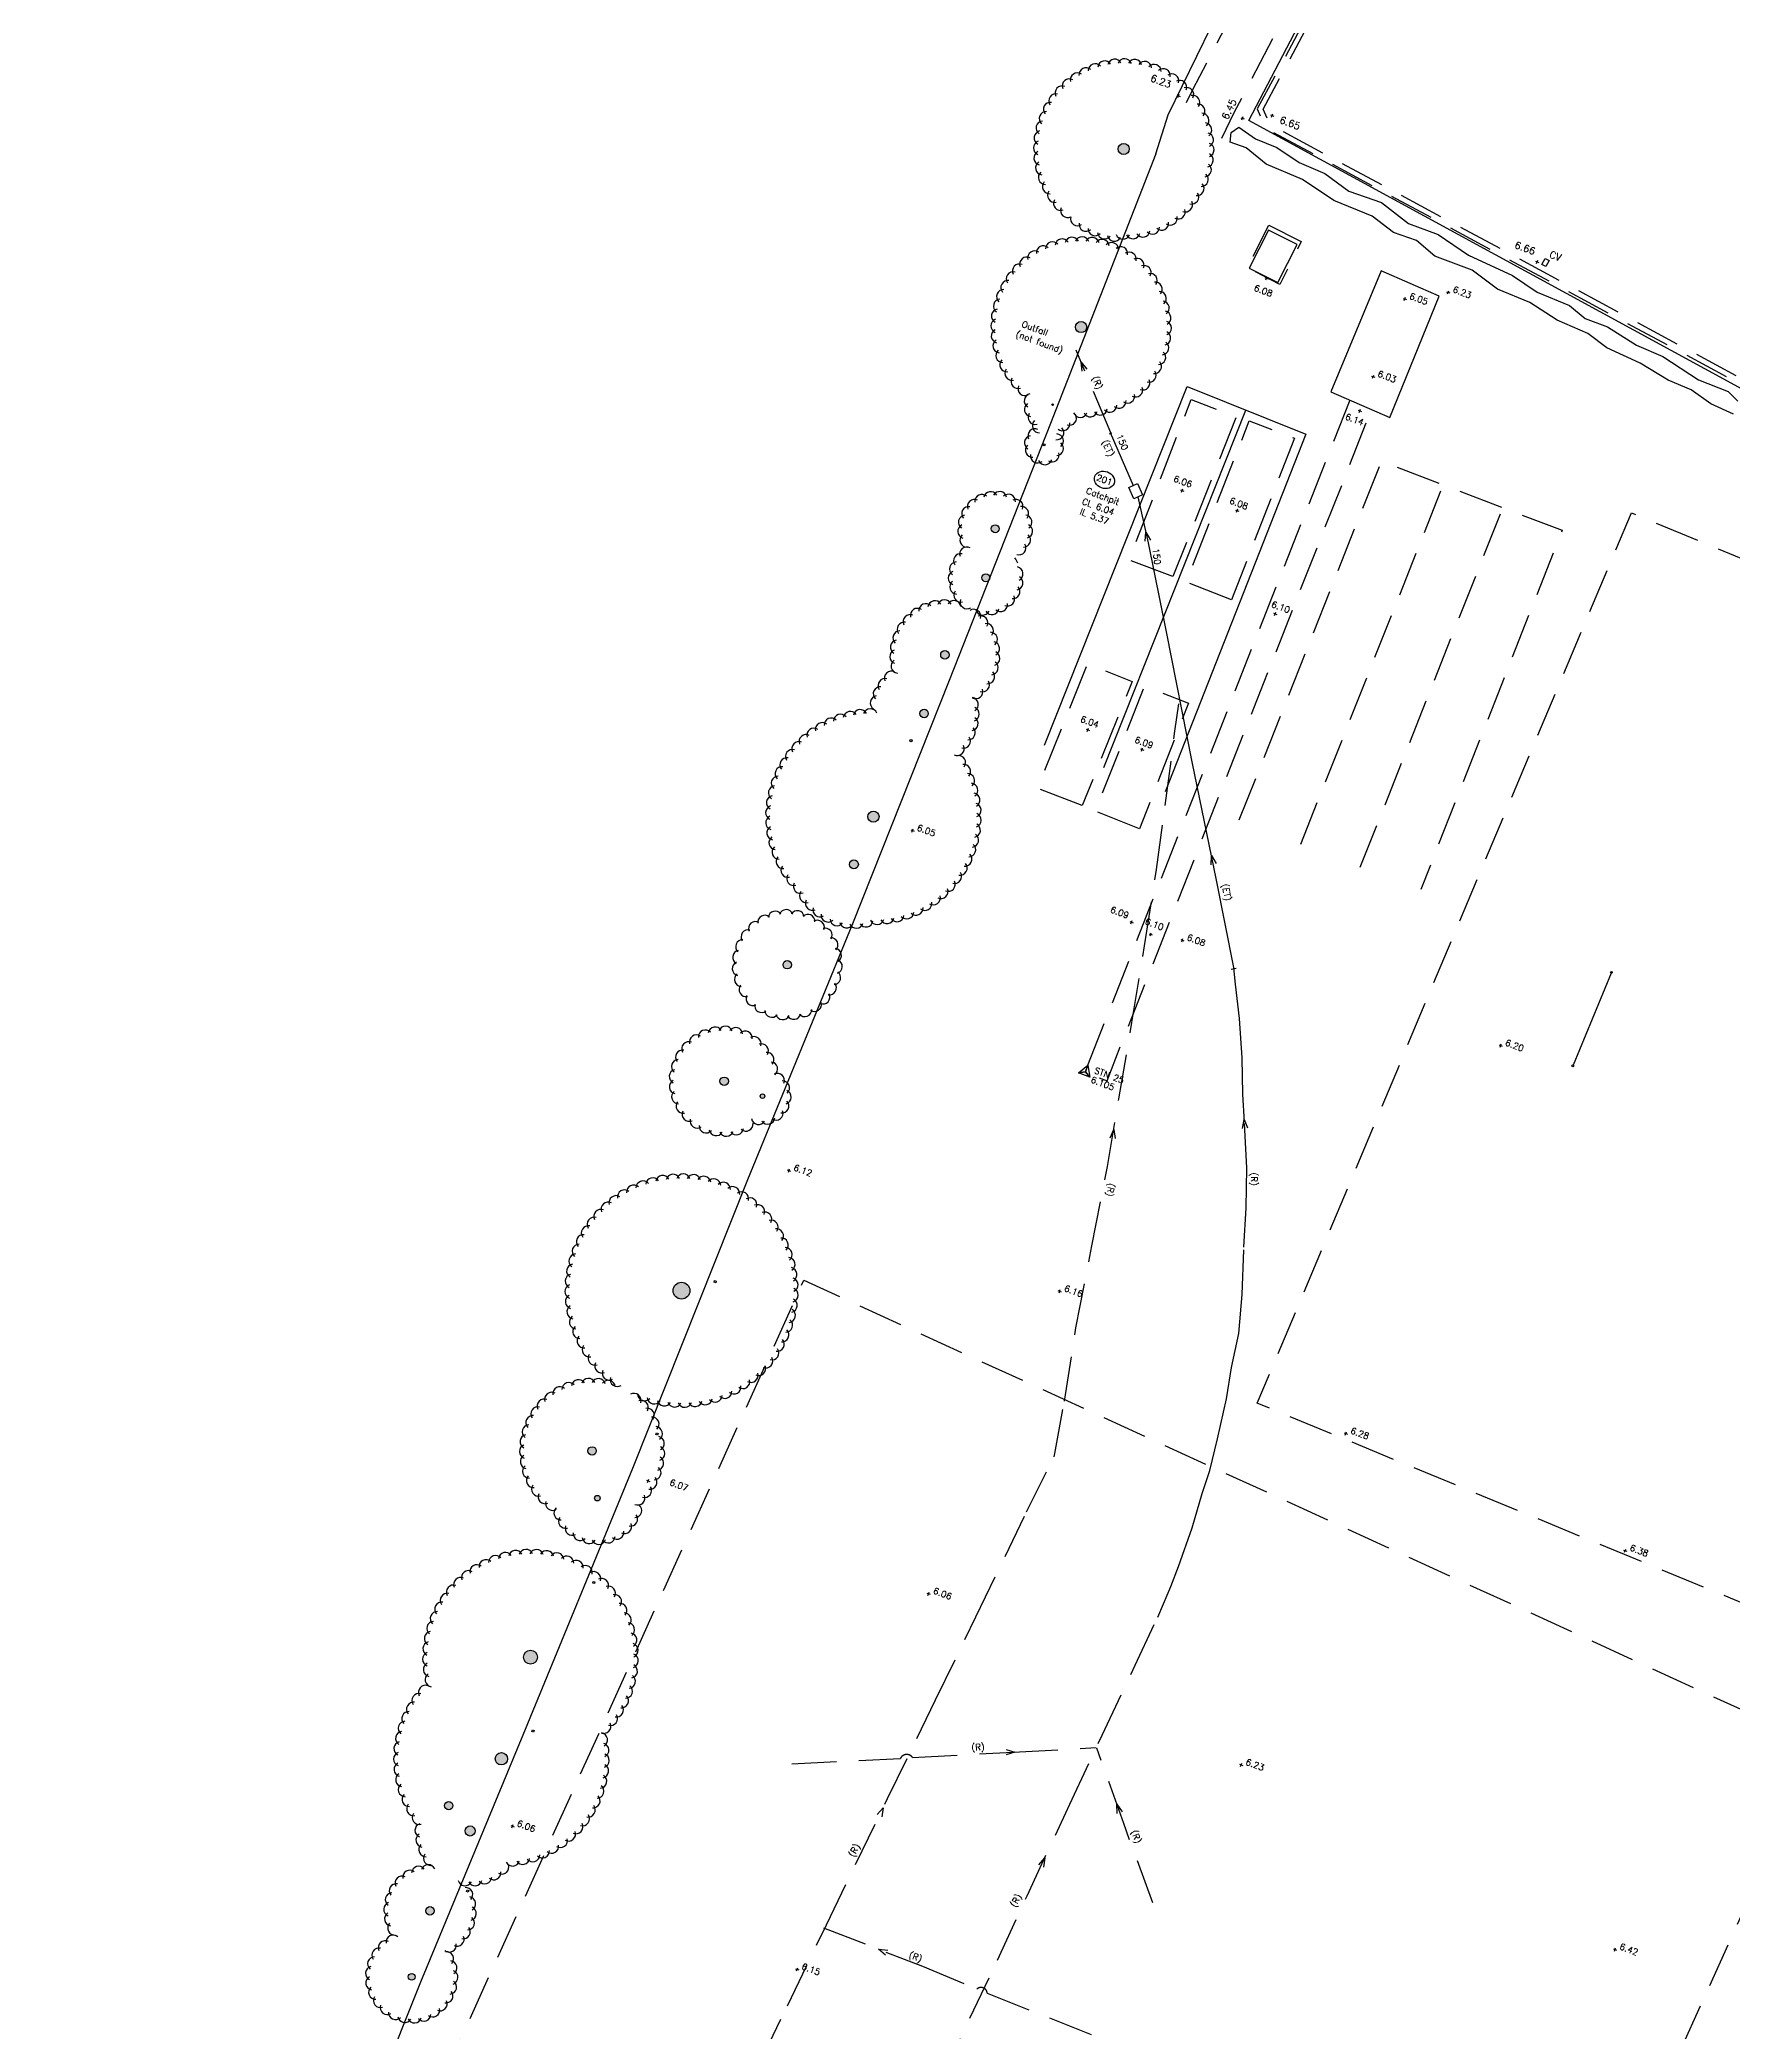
# Model space of a CAD drawing. Header units: millimetres. Extents: x 521005098 to 521837086, y 174609906 to 175681253.
# Drawn here: x 521125260 to 521221462, y 174980128 to 175093312 of the extents above; entities that cross this region are included whole.
import ezdxf
from ezdxf.enums import TextEntityAlignment as Align

# ---------------------------------------------------------------- set-up
doc = ezdxf.new("R2010")
doc.units = ezdxf.units.MM
doc.header["$LTSCALE"] = 200
doc.linetypes.add('layout$0$DASHED', pattern=[19.05, 12.7, -6.35])
doc.linetypes.add('layout$0$survey$0$DASHED', pattern=[19.05, 12.7, -6.35])
for name, color, linetype in [('layout$0$ED-STORM', 3, 'Continuous'), ('layout$0$survey$0$BOUNDARY', 8, 'Continuous'), ('layout$0$survey$0$BUILDING', 8, 'Continuous'), ('layout$0$survey$0$CONTROL', 8, 'Continuous'), ('layout$0$survey$0$DETAIL', 8, 'Continuous'), ('layout$0$survey$0$LEVEL', 8, 'Continuous'), ('layout$0$survey$0$SERVICE', 8, 'Continuous'), ('layout$0$survey$0$SPORTS_PITCH', 8, 'layout$0$survey$0$DASHED'), ('layout$0$survey$0$TEXT_SERVICE', 8, 'Continuous'), ('layout$0$survey$0$VEGETATION', 8, 'Continuous')]:
    doc.layers.add(name, color=color, linetype=linetype)
doc.styles.add('layout$0$ROMANS', font='Romans.shx')
doc.styles.add('layout$0$survey$0$ROMANS', font='Romans.shx')

# ---------------------------------------------------------------- blocks, each defined once
blk = doc.blocks.new('layout$0$S')
at = {"layer": 'layout$0$ED-STORM'}
blk.add_lwpolyline([(-0.5, 0.15), (0, 0), (-0.5, -0.15)], dxfattribs=at)
blk = doc.blocks.new('layout')
at = {"layer": 'layout$0$survey$0$VEGETATION', "linetype": 'Continuous'}
h = blk.add_hatch(color=256, dxfattribs=at)
edge = h.paths.add_edge_path()
edge.add_arc((521186837.4, 175087111.4), 318.3, 0, 360)
edge = h.paths.add_edge_path()
edge.add_arc((521184417.3, 175076995.7), 318.3, 0, 360)
edge = h.paths.add_edge_path()
edge.add_arc((521182797.4, 175072589), 47.7, 0, 360)
edge = h.paths.add_edge_path()
edge.add_arc((521179536.3, 175065536.7), 222.8, 0, 360)
edge = h.paths.add_edge_path()
edge.add_arc((521179002.7, 175062753), 222.8, 0, 360)
edge = h.paths.add_edge_path()
edge.add_arc((521176676.9, 175058374.8), 238.7, 0, 360)
edge = h.paths.add_edge_path()
edge.add_arc((521175498.1, 175055041.1), 238.7, 0, 360)
edge = h.paths.add_edge_path()
edge.add_arc((521174749.7, 175053495.7), 63.7, 0, 360)
edge = h.paths.add_edge_path()
edge.add_arc((521172617.3, 175049181.7), 318.3, 0, 360)
edge = h.paths.add_edge_path()
edge.add_arc((521171506.3, 175046469.8), 254.6, 0, 360)
edge = h.paths.add_edge_path()
edge.add_arc((521167720.6, 175040768.2), 238.7, 0, 360)
edge = h.paths.add_edge_path()
edge.add_arc((521182316.5, 175070303.7), 63.7, 0, 360)
h = blk.add_hatch(color=256, dxfattribs=at)
edge = h.paths.add_edge_path()
edge.add_arc((521164137.4, 175034148.4), 238.7, 0, 360)
edge = h.paths.add_edge_path()
edge.add_arc((521166315.1, 175033303.1), 127.3, 0, 360)
edge = h.paths.add_edge_path()
edge.add_arc((521161715.8, 175022253.4), 477.5, 0, 360)
edge = h.paths.add_edge_path()
edge.add_arc((521156635.5, 175013146.2), 238.7, 0, 360)
edge = h.paths.add_edge_path()
edge.add_arc((521156933.4, 175010465.1), 159.2, 0, 360)
edge = h.paths.add_edge_path()
edge.add_arc((521153132.8, 175001428.6), 397.9, 0, 360)
edge = h.paths.add_edge_path()
edge.add_arc((521151479.4, 174995658.5), 350.1, 0, 360)
edge = h.paths.add_edge_path()
edge.add_arc((521148487.7, 174992994.9), 238.7, 0, 360)
edge = h.paths.add_edge_path()
edge.add_arc((521149703.3, 174991557.6), 286.5, 0, 360)
edge = h.paths.add_edge_path()
edge.add_arc((521147425.4, 174987019), 238.7, 0, 360)
edge = h.paths.add_edge_path()
edge.add_arc((521146384.2, 174983273.4), 191, 0, 360)
at = {"layer": 'layout$0$ED-STORM', "linetype": 'layout$0$DASHED'}
for points in [[(521186104.7, 175070984.8), (521184133, 175075675.8)], [(521164586.7, 174975149.7), (521167735.8, 174981627.8), (521169948.8, 174986222.2), (521173415.2, 174993394.9), (521176148.2, 174999003.7), (521178438.2, 175003715.7), (521181317.5, 175009682.1), (521182884.5, 175012815.3), (521182919.7, 175013008.4), (521183473.6, 175015976.7), (521184124.2, 175020146.9), (521185033.9, 175024800.3), (521185908.5, 175029304), (521186565.3, 175033146.1), (521187301.5, 175037484.9), (521188025.1, 175041833.9), (521188699, 175046180.1), (521189198, 175049821.1), (521189747.7, 175054040.5), (521189977.7, 175055594.1)], [(521176467.7, 174977472.9), (521179669.4, 174984218.9), (521181345.8, 174987870.2), (521183771.8, 174993084.8), (521185611.5, 174996994.8), (521187489.3, 175000977.3), (521188768.5, 175003708.9), (521189093.3, 175004465.9), (521189523.4, 175005443.8), (521189948.8, 175006581.2), (521190735, 175008771.5), (521191302.7, 175010729.5), (521191726.8, 175012035.6), (521192157.9, 175013833.5), (521192675.7, 175016103.8), (521192969.3, 175017883.1), (521193381.9, 175019818.4), (521193560.9, 175022026.8), (521193669.8, 175024723.6), (521193796.6, 175026951.8), (521193841.6, 175029221.9), (521193690.9, 175031821.5), (521193606.9, 175033407), (521193573.4, 175035484.2), (521193409.5, 175037719.2), (521193192.4, 175039670.4), (521193102.6, 175040595.2)], [(521188494.8, 174987482.1), (521186835.2, 174991978.8), (521185313.5, 174996265.6)]]:
    blk.add_lwpolyline(points, dxfattribs=at)
at = {"layer": 'layout$0$ED-STORM'}
for points in [[(521186023.6, 175070928.6), (521186168.8, 175070982.2)], [(521187393.1, 175067982.7), (521186091.5, 175070978.9)], [(521193085.4, 175040607.1), (521192118.3, 175045569.4), (521190733.8, 175052297.9), (521189269.2, 175059676), (521188237.1, 175064739.1), (521187649.3, 175067346.6)], [(521192934.2, 175040523.3), (521193230.5, 175040574)]]:
    blk.add_lwpolyline(points, dxfattribs=at)
at = {"layer": 'layout$0$ED-STORM', "linetype": 'layout$0$DASHED'}
for points in [[(521167983.4, 174995376.2), (521174148.8, 174995675.8, -0.56775311), (521174834.6, 174995736.6), (521180552.8, 174996031.7), (521185269.6, 174996293.1)], [(521169776.3, 174986053.9), (521175409, 174983871.5), (521178498.5, 174982576.3, -0.61078611), (521179088.8, 174982341.8), (521187176.8, 174979126.2), (521198540.1, 174974675.4), (521209038.5, 174970508.7), (521224834.3, 174964134.5), (521236685, 174959292.5), (521246135, 174955441.5), (521254599.8, 174952001.6), (521266490.4, 174947150), (521278448.3, 174942175.2), (521289176.9, 174937856.1), (521298117.4, 174934209), (521305709.9, 174931104.8), (521309106.5, 174929688)]]:
    blk.add_lwpolyline(points, format="xyb", dxfattribs=at)
at = {"layer": 'layout$0$ED-STORM'}
blk.add_ellipse((521185742.2, 175068312), major_axis=(546.6, -203.5), ratio=0.82667445, dxfattribs=at)
at = {"layer": 'layout$0$survey$0$BOUNDARY', "linetype": 'Continuous'}
for p, q in [((521189371.8, 175089060.2), (521197850.7, 175106510.2)), ((521193939.5, 175088728.4), (521201454, 175103072.5)), ((521233580, 175067139.1), (521193939.5, 175088728.4))]:
    blk.add_line(p, q, dxfattribs=at)
at = {"layer": 'layout$0$survey$0$BOUNDARY', "linetype": 'Continuous', "flags": 128}
for points in [[(521188668.2, 175086838.3), (521189371.8, 175089060.2)], [(521188668.2, 175086838.3), (521182683.5, 175071509.7), (521176929.5, 175056925.3), (521171422, 175043100.6), (521165455.2, 175028546.4), (521158935.3, 175012150.1), (521152703.8, 174997002.6), (521146888.8, 174982974.6), (521139934.9, 174965562.5), (521131536.6, 174946364.6), (521125713, 174935423.6), (521125259.6, 174934578.2)]]:
    blk.add_lwpolyline(points, dxfattribs=at)
at = {"layer": 'layout$0$survey$0$BUILDING', "linetype": 'Continuous', "flags": 128}
blk.add_lwpolyline([(521195069.5, 175082499.8), (521193973.1, 175080342.1), (521195586.7, 175079522.2), (521196683.1, 175081679.8)], close=True, dxfattribs=at)
at = {"layer": 'layout$0$survey$0$CONTROL', "linetype": 'Continuous', "flags": 128}
blk.add_lwpolyline([(521184662.8, 175034688.9), (521184802.4, 175035063.8), (521184917.7, 175034380.6), (521184662.8, 175034688.9), (521184268.4, 175034622.3), (521184802.4, 175035063.8), (521184662.8, 175034688.9), (521184917.7, 175034380.6), (521184268.4, 175034622.3), (521184662.8, 175034688.9)], dxfattribs=at)
at = {"layer": 'layout$0$survey$0$DETAIL', "linetype": 'layout$0$survey$0$DASHED', "flags": 128}
for points in [[(521192410.7, 175087729.8), (521193136.2, 175089223.3), (521201348.6, 175105000), (521207786, 175117598.5), (521210162.6, 175121524.9), (521211951.9, 175123127.2), (521213981.6, 175124755.3), (521212871.4, 175126629.8), (521210764.7, 175127068.2), (521207832.4, 175123667.4), (521205381.7, 175118827), (521198953.6, 175106246.7), (521190741.2, 175090470), (521189936.4, 175088813)], [(521199681.2, 175072848.2), (521193145.1, 175056282.6), (521184632.2, 175034673.1), (521185888.3, 175034178.3), (521194401.1, 175055787.8), (521200921.7, 175072314.1)], [(521193403.9, 175048995.5), (521201481.5, 175069366.5), (521211746, 175065447.8), (521203721.9, 175045049.3)], [(521196899.1, 175047624), (521204989.5, 175068027.3)], [(521200280.5, 175046313.2), (521208377.7, 175066733.7)]]:
    blk.add_lwpolyline(points, dxfattribs=at)
for points in [[(521195084, 175082792.9), (521196918, 175081860.9), (521195699.3, 175079409.1), (521193852, 175080368.6)], [(521189635.2, 175062817.2), (521187136, 175063757.4), (521190673.8, 175072882.6), (521193222.7, 175071891.7)], [(521192962.6, 175061507.5), (521190381.6, 175062507.5), (521193965.4, 175071662.5), (521196531.2, 175070681.5)], [(521184476.5, 175049810.1), (521181951.8, 175050793.3), (521184778.9, 175057868.7), (521187312.4, 175056860.4)], [(521187737, 175048496.4), (521185233.1, 175049490.4), (521188021.8, 175056590.3), (521190512.3, 175055619.4)]]:
    blk.add_lwpolyline(points, close=True, dxfattribs=at)
at = {"layer": 'layout$0$survey$0$DETAIL', "linetype": 'Continuous', "flags": 128}
for points in [[(521198608.4, 175073310.2), (521201962.3, 175071865.9), (521204753.1, 175078744.2), (521201464.7, 175080180.2), (521198608.4, 175073310.2)], [(521182342.4, 175053244.4), (521190434, 175073626.3), (521197175.1, 175070915.9), (521189198.2, 175050586.3)], [(521185712.4, 175051964.6), (521193778.3, 175072281.7)], [(521214526.3, 175040290.3), (521212366.1, 175035069.9)]]:
    blk.add_lwpolyline(points, dxfattribs=at)
for points in [[(521163655.9, 175022700.8), (521163562.2, 175022735.7), (521163597.1, 175022829.4), (521163690.8, 175022794.5)], [(521160347.6, 175014051.4), (521160253.9, 175014086.3), (521160288.8, 175014180), (521160382.5, 175014145.1)], [(521156762.3, 175005609.4), (521156668.6, 175005644.3), (521156703.5, 175005738), (521156797.2, 175005703.1)], [(521153312.4, 174997171.5), (521153218.7, 174997206.4), (521153253.5, 174997300.1), (521153347.3, 174997265.2)], [(521149594, 174988075.8), (521149500.3, 174988110.7), (521149535.2, 174988204.4), (521149628.9, 174988169.5)]]:
    blk.add_lwpolyline(points, close=True, dxfattribs=at)
at = {"layer": 'layout$0$survey$0$DETAIL', "linetype": 'Continuous'}
for centre in [(521214545.4, 175040336.5), (521212346.9, 175035023.7)]:
    blk.add_circle(centre, 50, dxfattribs=at)
at = {"layer": 'layout$0$survey$0$LEVEL', "flags": 128}
for points in [[(521189857.9, 175090169.3), (521190045.3, 175090099.5)], [(521189916.7, 175090040.7), (521189986.5, 175090228.1)], [(521193495.4, 175088890.6), (521193682.9, 175088820.8)], [(521193554.3, 175088762), (521193624, 175088949.5)], [(521195174.5, 175089047.1), (521195362, 175088977.3)], [(521195233.4, 175088918.5), (521195303.1, 175089105.9)], [(521210230.2, 175080733.9), (521210417.6, 175080664.2)], [(521210289, 175080605.3), (521210358.8, 175080792.8)], [(521194858.5, 175079806.3), (521195045.9, 175079736.5)], [(521194917.3, 175079677.7), (521194987.1, 175079865.2)], [(521202715, 175078626.3), (521202902.4, 175078556.6)], [(521202773.8, 175078497.7), (521202843.6, 175078685.2)], [(521205181, 175079003.4), (521205368.4, 175078933.7)], [(521205239.8, 175078874.8), (521205309.6, 175079062.3)], [(521200914, 175074212.5), (521201101.4, 175074142.7)], [(521200972.8, 175074083.9), (521201042.6, 175074271.3)], [(521200163.4, 175072274.4), (521200350.8, 175072204.7)], [(521200222.2, 175072145.8), (521200292, 175072333.3)], [(521190062.2, 175067747.8), (521190249.6, 175067678)], [(521190121, 175067619.2), (521190190.8, 175067806.6)], [(521193190.9, 175066601.5), (521193378.4, 175066531.7)], [(521193249.7, 175066472.9), (521193319.5, 175066660.3)], [(521195354.7, 175060742.8), (521195542.1, 175060673)], [(521195413.5, 175060614.2), (521195483.3, 175060801.6)], [(521184705, 175054142.4), (521184892.4, 175054072.6)], [(521184763.8, 175054013.7), (521184833.6, 175054201.2)], [(521187784.1, 175053028.7), (521187971.5, 175052958.9)], [(521187842.9, 175052900.1), (521187912.7, 175053087.5)], [(521174740.2, 175048427.9), (521174927.7, 175048358.1)], [(521174799, 175048299.3), (521174868.8, 175048486.7)], [(521187188.4, 175043227), (521187375.8, 175043157.2)], [(521187247.2, 175043098.4), (521187317, 175043285.8)], [(521188276, 175042530.3), (521188463.4, 175042460.5)], [(521188334.8, 175042401.7), (521188404.6, 175042589.1)], [(521190075, 175042196.9), (521190262.5, 175042127.1)], [(521190133.9, 175042068.2), (521190203.6, 175042255.7)], [(521208217.9, 175036086.2), (521208287.7, 175036273.7)], [(521208159, 175036214.8), (521208346.5, 175036145)], [(521167725.2, 175029116.2), (521167912.6, 175029046.4)], [(521167784, 175028987.6), (521167853.8, 175029175)], [(521183104, 175022256.6), (521183291.4, 175022186.8)], [(521183162.8, 175022128), (521183232.6, 175022315.4)], [(521199367.5, 175014174.9), (521199555, 175014105.1)], [(521199426.4, 175014046.3), (521199496.1, 175014233.8)], [(521159731, 175011487.2), (521159918.4, 175011417.4)], [(521159789.8, 175011358.6), (521159859.6, 175011546)], [(521215237.4, 175007516.2), (521215424.9, 175007446.4)], [(521215296.2, 175007387.6), (521215366, 175007575)], [(521175657.6, 175005071.2), (521175845.1, 175005001.4)], [(521175716.5, 175004942.6), (521175786.3, 175005130.1)], [(521193411.8, 174995350.6), (521193599.3, 174995280.8)], [(521193470.7, 174995222), (521193540.4, 174995409.4)], [(521152012.7, 174991865.1), (521152200.1, 174991795.3)], [(521152071.5, 174991736.5), (521152141.3, 174991923.9)], [(521214655.5, 174984863.2), (521214842.9, 174984793.4)], [(521214714.3, 174984734.6), (521214784.1, 174984922)], [(521168188, 174983731.4), (521168375.4, 174983661.6)], [(521168246.8, 174983602.8), (521168316.6, 174983790.2)]]:
    blk.add_lwpolyline(points, dxfattribs=at)
at = {"layer": 'layout$0$survey$0$SERVICE', "linetype": 'layout$0$survey$0$DASHED', "flags": 128}
blk.add_lwpolyline([(521299571.5, 175072286.7), (521262550, 175092344.6), (521211665.7, 175120019.2), (521210521.6, 175119568.3), (521194427, 175089384), (521194900.2, 175088295.1), (521232610.7, 175067960.6), (521275297.2, 175044803.6), (521275440.2, 175045067.3), (521232753.7, 175068224.3), (521195134, 175088509.9), (521194759.9, 175089370.7), (521210734.4, 175119329.7), (521211645.4, 175119688.7), (521262407.1, 175092080.8), (521299428.6, 175072023)], close=True, dxfattribs=at)
at = {"layer": 'layout$0$survey$0$SERVICE', "linetype": 'Continuous', "flags": 128}
for points in [[(521211013.1, 175080773.1), (521210826.8, 175080430.5), (521210598.3, 175080554.8), (521210784.7, 175080897.4)], [(521187421.5, 175067240.9), (521187124.4, 175067874.7), (521187613.4, 175068103.9), (521187910.5, 175067470.1)]]:
    blk.add_lwpolyline(points, close=True, dxfattribs=at)
at = {"layer": 'layout$0$survey$0$SPORTS_PITCH', "linetype": 'layout$0$survey$0$DASHED', "flags": 128}
for points in [[(521304315, 174970571.6), (521194420.8, 175015857.1), (521215682.9, 175066441.2), (521325268.7, 175021130.6)], [(521186373.9, 174908283.2), (521128707.3, 174934473), (521168664.2, 175022847.8), (521226317.3, 174996455.1), (521186373.9, 174908283.2)]]:
    blk.add_lwpolyline(points, close=True, dxfattribs=at)
at = {"layer": 'layout$0$survey$0$VEGETATION', "linetype": 'Continuous', "flags": 128}
blk.add_lwpolyline([(521221483.1, 175072055.3), (521220186.2, 175072639.1), (521219080.6, 175073420.7), (521217772.7, 175073974.9), (521216185, 175074952.9), (521214283.9, 175075812.1), (521213211.3, 175076634.4), (521211471.1, 175077383.3), (521209914.7, 175078400), (521208074.8, 175079152.4), (521206625.2, 175080230.2), (521204517.6, 175081031.8), (521203465.4, 175081911.3), (521202168.8, 175082360.4), (521200956.4, 175083303.1), (521198776.6, 175084182.1), (521197002, 175085381), (521194936.6, 175086250.9), (521193801.2, 175087178.1), (521192879.5, 175087504.5), (521192948.3, 175088050.6), (521193383, 175088359.6), (521194327.7, 175087688.4), (521195543.2, 175087202.1), (521196805.8, 175086345.2), (521198270.8, 175085715.7), (521199633.3, 175084720.7), (521201491.5, 175084062.4), (521203022.4, 175082887), (521204704.1, 175082257.8), (521206419.6, 175081080.9), (521208919.3, 175079931.6), (521210328, 175078969.8), (521212167.9, 175078217.5), (521213055.5, 175077483.4), (521214326.4, 175077010.2), (521215968.3, 175075959), (521217462.9, 175075318.4), (521219492.5, 175073990.9), (521221186.3, 175073343.4), (521221735.8, 175072785.7)], dxfattribs=at)
blk.add_lwpolyline([(521180821.5, 175063584.8, 0.04232163), (521180655.5, 175063879.2, 0.19891245)], format="xyb", dxfattribs=at)
at = {"layer": 'layout$0$survey$0$VEGETATION', "linetype": 'Continuous'}
for centre, radius in [((521186837.4, 175087111.4), 318.3), ((521184417.3, 175076995.7), 318.3), ((521182797.4, 175072589), 47.7), ((521182316.5, 175070303.7), 63.7), ((521179536.3, 175065536.7), 222.8), ((521179002.7, 175062753), 222.8), ((521176676.9, 175058374.8), 238.7), ((521175498.1, 175055041.1), 238.7), ((521174749.7, 175053495.7), 63.7), ((521172617.3, 175049181.7), 318.3), ((521171506.3, 175046469.8), 254.6), ((521167720.6, 175040768.2), 238.7), ((521164137.4, 175034148.4), 238.7), ((521166315.1, 175033303.1), 127.3), ((521161715.8, 175022253.4), 477.5), ((521156635.5, 175013146.2), 238.7), ((521156933.4, 175010465.1), 159.2), ((521153132.8, 175001428.6), 397.9), ((521151479.4, 174995658.5), 350.1), ((521148487.7, 174992994.9), 238.7), ((521149703.3, 174991557.6), 286.5), ((521147425.4, 174987019), 238.7), ((521146384.2, 174983273.4), 191)]:
    blk.add_circle(centre, radius, dxfattribs=at)
for centre, start, end in [((521184691.7, 175091327.2), 47.339168, 186.610898), ((521185215.1, 175091555), 40.420885, 179.692616), ((521185762.2, 175091718), 33.502603, 172.774333), ((521186324.9, 175091814), 26.58432, 165.85605), ((521186895, 175091841.5), 19.666037, 158.937768), ((521187464.4, 175091800.1), 12.747755, 152.019485), ((521188024.6, 175091690.4), 5.829472, 145.101202), ((521188567.5, 175091514.1), 358.911189, 138.18292), ((521183337, 175090293.2), 68.094016, 207.365746), ((521183745.7, 175090691.7), 61.175733, 200.447463), ((521184199.5, 175091038), 54.25745, 193.529181), ((521189085.2, 175091273.7), 351.992907, 131.264637), ((521189570.2, 175090972.6), 345.074624, 124.346355), ((521190015.4, 175090615.3), 338.156342, 117.428072), ((521190414.3, 175090207), 331.238059, 110.509789), ((521182677.6, 175089363.8), 81.930581, 221.202311), ((521182979.2, 175089848.4), 75.012298, 214.284029), ((521190761.1, 175089753.6), 324.319776, 103.591507), ((521191050.8, 175089261.7), 317.401494, 96.673224), ((521182259.7, 175088303.6), 95.767146, 235.038876), ((521182436.6, 175088846.3), 88.848863, 228.120594), ((521191279.2, 175088738.6), 310.483211, 89.754942), ((521191442.8, 175088191.7), 303.564929, 82.836659), ((521182107.4, 175087174.2), 109.603711, 248.875442), ((521182149.4, 175087743.5), 102.685429, 241.957159), ((521191539.4, 175087629.1), 296.646646, 75.918376), ((521191567.5, 175087058.9), 289.728363, 69.000094), ((521182134.3, 175086604), 116.521994, 255.793724), ((521182229.7, 175086041.2), 123.440276, 262.712007), ((521191417.7, 175085929.2), 275.891798, 55.163529), ((521191526.7, 175086489.6), 282.810081, 62.081811), ((521182392.1, 175085494), 130.358559, 269.630289), ((521182619.3, 175084970.3), 137.276842, 276.548572), ((521191002.1, 175084868.2), 262.055233, 41.326963), ((521191242, 175085386.1), 268.973516, 48.245246), ((521182907.9, 175084477.8), 144.195124, 283.466855), ((521183253.8, 175084023.7), 151.113407, 290.385137), ((521190344.7, 175083937.3), 248.218668, 27.490398), ((521190701.5, 175084382.8), 255.13695, 34.408681), ((521183651.8, 175083614.5), 158.031689, 297.30342), ((521184219.6, 175083148), 163.880125, 303.151855), ((521184698.2, 175082836.9), 170.798408, 310.070138), ((521188469.4, 175082671.5), 220.545537, 359.817268), ((521188992.3, 175082900.4), 227.46382, 6.73555), ((521189483.8, 175083190.6), 234.382102, 13.653833), ((521189936.8, 175083537.9), 241.300385, 20.572115), ((521182271.6, 175081211.5), 47.339168, 186.610898), ((521182795, 175081439.2), 40.420885, 179.692616), ((521183342.1, 175081602.3), 33.502603, 172.774333), ((521183904.8, 175081698.3), 26.58432, 165.85605), ((521184475, 175081725.8), 19.666037, 158.937768), ((521185044.3, 175081684.4), 12.747755, 152.019485), ((521185210.8, 175082585.7), 177.71669, 316.988421), ((521185604.5, 175081574.7), 5.829472, 145.101202), ((521185749.9, 175082398.1), 184.634973, 323.906703), ((521186147.4, 175081398.4), 358.911189, 138.18292), ((521186307.7, 175082276.8), 191.553255, 330.824986), ((521186665.1, 175081157.9), 351.992907, 131.264637), ((521186790.1, 175082381.3), 199.790689, 339.06242), ((521187360.2, 175082410), 206.708972, 345.980702), ((521187922.7, 175082507.2), 213.627255, 352.898985), ((521180916.9, 175080177.5), 68.094016, 207.365746), ((521181325.7, 175080576), 61.175733, 200.447463), ((521181779.4, 175080922.3), 54.25745, 193.529181), ((521187150.1, 175080856.9), 345.074624, 124.346355), ((521187595.3, 175080499.6), 338.156342, 117.428072), ((521187994.2, 175080091.3), 331.238059, 110.509789), ((521180257.5, 175079248), 81.930581, 221.202311), ((521180559.1, 175079732.7), 75.012298, 214.284029), ((521188341, 175079637.9), 324.319776, 103.591507), ((521188630.7, 175079146), 317.401494, 96.673224), ((521179839.6, 175078187.8), 95.767146, 235.038876), ((521180016.5, 175078730.6), 88.848863, 228.120594), ((521188859.1, 175078622.8), 310.483211, 89.754942), ((521189022.7, 175078076), 303.564929, 82.836659), ((521179687.3, 175077058.5), 109.603711, 248.875442), ((521179729.3, 175077627.8), 102.685429, 241.957159), ((521189119.3, 175077513.4), 296.646646, 75.918376), ((521189147.4, 175076943.2), 289.728363, 69.000094), ((521179714.2, 175076488.3), 116.521994, 255.793724), ((521179809.6, 175075925.5), 123.440276, 262.712007), ((521188997.6, 175075813.5), 275.891798, 55.163529), ((521189106.7, 175076373.8), 282.810081, 62.081811), ((521179972, 175075378.2), 130.358559, 269.630289), ((521180199.2, 175074854.6), 137.276842, 276.548572), ((521188582, 175074752.4), 262.055233, 41.326963), ((521188821.9, 175075270.4), 268.973516, 48.245246), ((521180487.9, 175074362.1), 144.195124, 283.466855), ((521180833.7, 175073907.9), 151.113407, 290.385137), ((521181231.7, 175073498.7), 158.031689, 297.30342), ((521187924.6, 175073821.5), 248.218668, 27.490398), ((521188281.5, 175074267.1), 255.13695, 34.408681), ((521181585.5, 175072801.8), 100.404453, 239.676184), ((521181599, 175072310.1), 123.465395, 262.737126), ((521186049.3, 175072555.7), 220.545537, 359.817268), ((521186572.2, 175072784.6), 227.46382, 6.73555), ((521187063.8, 175073074.8), 234.382102, 13.653833), ((521187516.8, 175073422.2), 241.300385, 20.572115), ((521181804, 175071863), 146.526337, 285.798068), ((521182046.1, 175071385.2), 132.078745, 271.350475), ((521183376.3, 175071503.3), 228.434525, 7.706256), ((521183755.3, 175071816.9), 251.495467, 30.767198), ((521184370, 175072265.5), 199.790689, 339.06242), ((521184940.1, 175072294.3), 206.708972, 345.980702), ((521185502.6, 175072391.5), 213.627255, 352.898985), ((521181596.9, 175070428.8), 100.501451, 239.773181), ((521181653.1, 175069998.2), 135.092864, 274.364594), ((521181795.1, 175070815.3), 65.910038, 205.181768), ((521183036.7, 175070993.7), 263.358844, 42.630574), ((521183012.4, 175070525.6), 308.049929, 87.321659), ((521183015.3, 175070091.3), 273.458516, 52.730246), ((521181943.8, 175069675.6), 169.684277, 308.956007), ((521182366.3, 175069575), 204.27569, 343.54742), ((521182771.2, 175069732.1), 238.867103, 18.138833), ((521178353.2, 175066799.5), 63.500174, 202.771904), ((521178779.3, 175067092.7), 46.308352, 185.580083), ((521179273, 175067247), 29.116531, 168.388261), ((521179790.3, 175067248.4), 11.924709, 151.196439), ((521180284.8, 175067096.9), 354.732887, 134.004617), ((521180712.5, 175066805.9), 337.541065, 116.812796), ((521177811.8, 175065394.6), 115.075639, 254.34737), ((521177846.8, 175065910.7), 97.883818, 237.155548), ((521178032.8, 175066393.3), 80.691996, 219.963726), ((521181035.1, 175066401.5), 320.349244, 99.620974), ((521181223.8, 175065919.9), 303.157422, 82.429152), ((521181261.6, 175065404), 285.9656, 65.23733), ((521177930.8, 175064891.2), 132.267461, 271.539191), ((521180885.2, 175064452.9), 251.581957, 30.853687), ((521181145.3, 175064900), 268.773778, 48.045509), ((521177345.8, 175063252.1), 93.598354, 232.870084), ((521177567.4, 175063719.5), 76.406532, 215.678262), ((521177917.2, 175064100.6), 59.21471, 198.486441), ((521177272.3, 175062740.1), 110.790175, 250.061906), ((521177353.4, 175062229.2), 127.981997, 267.253728), ((521180707.8, 175062458.2), 280.557446, 59.829177), ((521180718.7, 175062975.4), 297.749268, 77.020998), ((521175593.1, 175060880.9), 43.752046, 183.023777), ((521176112.7, 175061046.3), 32.290832, 171.562562), ((521176654.8, 175061105.1), 20.829617, 160.101348), ((521177197.7, 175061055.1), 9.368403, 148.640133), ((521177581.9, 175061765.2), 145.173819, 284.445549), ((521177937.4, 175061389.4), 162.365641, 301.637371), ((521179831.5, 175061234), 228.981981, 8.253711), ((521180243.4, 175061546.8), 246.173803, 25.445533), ((521180544.5, 175061967.4), 263.365624, 42.637355), ((521174367.2, 175059830.9), 78.13569, 217.40742), ((521174702.6, 175060260.9), 66.674475, 205.946206), ((521175116.7, 175060615.6), 55.213261, 194.484991), ((521178313.8, 175060560.2), 343.531696, 122.803426), ((521178828.8, 175061031.3), 194.598337, 333.870068), ((521178715.4, 175060191.4), 332.070481, 111.342212), ((521179035.7, 175059750.1), 320.609267, 99.880997), ((521179345.5, 175061056.9), 211.790159, 351.06189), ((521173982.5, 175058816.3), 101.058119, 240.329849), ((521174123.9, 175059342.9), 89.596904, 228.868635), ((521179261.9, 175059254), 309.148052, 88.419783), ((521179385.1, 175058722.8), 297.686838, 76.958568), ((521173948.5, 175058272.1), 112.519333, 251.791064), ((521174023.3, 175057732), 123.980548, 263.252278), ((521179306.8, 175057640.6), 274.764409, 54.036139), ((521179400.2, 175058177.8), 286.225623, 65.497354), ((521173280.3, 175056633.6), 74.683889, 213.95562), ((521173641, 175057042.6), 63.222675, 202.494405), ((521178813.1, 175056674.3), 251.84198, 31.11371), ((521179108.4, 175057132.7), 263.303194, 42.574925), ((521172835.2, 175055644.1), 97.606318, 236.878049), ((521173008.1, 175056161.2), 86.145104, 225.416834), ((521178432.6, 175056283.7), 240.380765, 19.652496), ((521178180.4, 175055551.5), 301.138638, 80.410368), ((521169713.8, 175054122), 50.807869, 190.079599), ((521170221.6, 175054387.2), 45.077262, 184.348992), ((521170753.3, 175054600.4), 39.346654, 178.618385), ((521171303.7, 175054759.5), 33.616047, 172.887777), ((521171867.2, 175054862.8), 27.88544, 167.15717), ((521172438.2, 175054909.3), 22.154833, 161.426563), ((521178167.4, 175054466.5), 278.216209, 57.487939), ((521178228.4, 175055008.4), 289.677424, 68.949154), ((521168383.3, 175053043.1), 67.999691, 207.271421), ((521168790, 175053446.5), 62.269083, 201.540814), ((521169235, 175053807.4), 56.538476, 195.810206), ((521177732.8, 175053472.3), 255.29378, 34.56551), ((521178000, 175053947.6), 266.754994, 46.026725), ((521167700.4, 175052124.7), 79.460905, 218.732635), ((521168018.9, 175052601), 73.730298, 213.002028), ((521177376.5, 175053059.5), 243.832565, 23.104296), ((521177456.5, 175052250.7), 322.747441, 102.019171), ((521177738.8, 175051752.2), 317.016834, 96.288564), ((521167213.7, 175051089), 90.92212, 230.19385), ((521167431.1, 175051619.1), 85.191512, 224.463243), ((521177969.9, 175051228), 311.286226, 90.557957), ((521178147.5, 175050683.3), 305.555619, 84.82735), ((521166942.4, 175049977.3), 102.383334, 241.655065), ((521167050.2, 175050539.9), 96.652727, 235.924457), ((521178269.8, 175050123.6), 299.825012, 79.096742), ((521178335.6, 175049554.5), 294.094405, 73.366135), ((521166891.3, 175049406.6), 108.113941, 247.385672), ((521166897.5, 175048833.8), 113.844549, 253.116279), ((521178295.6, 175048410.8), 282.63319, 61.904921), ((521178344.2, 175048981.6), 288.363797, 67.635528), ((521166960.8, 175048264.4), 119.575156, 258.846886), ((521167080.7, 175047704.2), 125.305763, 264.577494), ((521178029.2, 175047297.9), 271.171976, 50.443706), ((521178190.3, 175047847.7), 276.902583, 56.174313), ((521167255.9, 175047158.7), 131.03637, 270.308101), ((521167484.7, 175046633.5), 136.766978, 276.038708), ((521177547, 175046260.1), 259.710761, 38.982492), ((521177814.1, 175046766.9), 265.441368, 44.713099), ((521167764.7, 175046133.7), 142.497585, 281.769315), ((521168093.3, 175045664.4), 148.228192, 287.499923), ((521168467.1, 175045230.2), 153.958799, 293.23053), ((521176868.2, 175045338.8), 248.249547, 27.521277), ((521177230.6, 175045782.4), 253.980154, 33.251884), ((521168812.6, 175044686.7), 143.866903, 283.138633), ((521169156.3, 175044253.2), 153.690801, 292.962532), ((521175542.4, 175044254), 231.057725, 10.329455), ((521176019.8, 175044570.7), 236.788332, 16.060063), ((521176463.2, 175044933.5), 242.518939, 21.79067), ((521165920.5, 175042821.2), 61.607756, 200.879487), ((521166442.5, 175043181), 48.274423, 187.546153), ((521167033.4, 175043410.7), 34.94109, 174.21282), ((521167661.3, 175043498), 21.607756, 160.879487), ((521168292.4, 175043438.1), 8.274423, 147.546153), ((521168892.7, 175043234.2), 354.94109, 134.21282), ((521169569, 175043884.8), 163.514699, 302.78643), ((521169429.8, 175042897.4), 341.607756, 120.879487), ((521170038.4, 175043592.1), 173.338597, 312.610328), ((521170550.9, 175043383.9), 183.162496, 322.434226), ((521171091.5, 175043266.1), 192.986394, 332.258124), ((521171644.1, 175043242.3), 202.810292, 342.082022), ((521172192.8, 175043313.2), 212.63419, 351.90592), ((521172821.4, 175043454.9), 202.404689, 341.676419), ((521173392.2, 175043503.9), 208.135296, 347.407026), ((521173955.2, 175043609.6), 213.865903, 353.137633), ((521174504.9, 175043771.1), 219.59651, 358.868241), ((521175035.7, 175043986.6), 225.327118, 4.598848), ((521165190.6, 175041795), 88.274423, 227.546153), ((521165495.6, 175042350.8), 74.94109, 214.21282), ((521169874.8, 175042445.9), 328.274423, 107.546153), ((521170203.6, 175041903.8), 314.94109, 94.21282), ((521164998.9, 175040550.3), 114.94109, 254.21282), ((521165022, 175041183.9), 101.607756, 240.879487), ((521170398.6, 175041300.6), 301.607756, 80.879487), ((521170449.1, 175040668.7), 288.274423, 67.546153), ((521165122.5, 175039928.5), 128.274423, 267.546153), ((521170114.2, 175039454.7), 261.607756, 40.879487), ((521170352.6, 175040042.1), 274.94109, 54.21282), ((521165386.1, 175039352), 141.607756, 280.879487), ((521165775.7, 175038851.8), 154.94109, 294.21282), ((521166270, 175038455), 168.274423, 307.546153), ((521169270.1, 175038520.1), 234.94109, 14.21282), ((521169746.8, 175038938.1), 248.274423, 27.546153), ((521166842.6, 175038182.8), 181.607756, 320.879487), ((521167462.5, 175038050), 194.94109, 334.21282), ((521168096.3, 175038063.8), 208.274423, 347.546153), ((521168709.9, 175038223.4), 221.607756, 0.879487), ((521162123.8, 175035992.5), 67.878052, 207.149782), ((521162561.9, 175036378.4), 55.603862, 194.875592), ((521163072, 175036662.4), 43.329672, 182.601402), ((521163630.8, 175036831.4), 31.055482, 170.327212), ((521164212.8, 175036877.8), 18.781292, 158.053022), ((521164791.3, 175036799.3), 6.507102, 145.778832), ((521165339.9, 175036599.7), 354.232912, 133.504642), ((521165833.5, 175036288), 341.958722, 121.230452), ((521166249.6, 175035878.5), 329.684532, 108.956262), ((521161539.7, 175034989.3), 92.426432, 231.698163), ((521161777.8, 175035522.3), 80.152242, 219.423973), ((521166569.2, 175035389.9), 317.410342, 96.682072), ((521166777.5, 175034844.6), 305.136152, 84.407882), ((521161420.3, 175034417.9), 104.700622, 243.972353), ((521161425.1, 175033834.1), 116.974812, 256.246543), ((521167158.8, 175034198.7), 337.073486, 116.345216), ((521167454.6, 175033767.2), 312.525106, 91.796836), ((521161553.9, 175033264.7), 129.249002, 268.520733), ((521161800.9, 175032735.6), 141.523192, 280.794923), ((521167412, 175032745.8), 263.428346, 42.700076), ((521167544.4, 175033251.9), 287.976726, 67.248456), ((521162154.6, 175032271.2), 153.797382, 293.069113), ((521162599, 175031892.6), 166.071572, 305.343303), ((521165380.3, 175031717.3), 227.442523, 6.714253), ((521166089.1, 175032093.6), 189.783206, 329.054936), ((521166612.1, 175032109.1), 214.331586, 353.603316), ((521167081.3, 175032340.4), 238.879966, 18.151696), ((521163113.7, 175031617.1), 178.345762, 317.617493), ((521163675.2, 175031457.4), 190.619952, 329.891683), ((521164257.9, 175031420.7), 202.894142, 342.165873), ((521164835, 175031508.6), 215.168332, 354.440063), ((521159528.3, 175028087.1), 40.91881, 180.19054), ((521160084.2, 175028266.4), 35.545227, 174.816958), ((521160654.5, 175028392.7), 30.171645, 169.443375), ((521161234.1, 175028465.1), 24.798062, 164.069792), ((521161817.9, 175028482.9), 19.424479, 158.69621), ((521162400.9, 175028446), 14.050897, 153.322627), ((521162977.8, 175028354.6), 8.677314, 147.949045), ((521163543.6, 175028209.6), 3.303732, 142.575462), ((521164093.4, 175028012.3), 357.930149, 137.201879), ((521157542.9, 175026879.9), 62.41314, 201.68487), ((521157994.5, 175027250.4), 57.039557, 196.311288), ((521158478.8, 175027576.9), 51.665975, 190.937705), ((521158991.6, 175027856.6), 46.292392, 185.564123), ((521164622.3, 175027764.3), 352.556567, 131.828297), ((521165125.6, 175027467.9), 347.182984, 126.454714), ((521165598.9, 175027125.6), 341.809401, 121.081132), ((521156753.3, 175026020.6), 73.160305, 212.432036), ((521157127.9, 175026468.8), 67.786723, 207.058453), ((521166038.2, 175026740.6), 336.435819, 115.707549), ((521166439.4, 175026316.1), 331.062236, 110.333967), ((521166799.1, 175025855.8), 325.688654, 104.960384), ((521156137.9, 175025029.1), 83.90747, 223.179201), ((521156422.3, 175025539.3), 78.533888, 217.805618), ((521167114.1, 175025364), 320.315071, 99.586801), ((521167381.7, 175024844.7), 314.941488, 94.213219), ((521155718.1, 175023940.3), 94.654636, 233.926366), ((521155902.4, 175024494.6), 89.281053, 228.552783), ((521167599.5, 175024302.7), 309.567906, 88.839636), ((521167765.5, 175023742.7), 304.194323, 83.466054), ((521155508.7, 175022792.3), 105.401801, 244.673531), ((521155586.5, 175023371.2), 100.028218, 239.299948), ((521167878.4, 175023169.6), 298.820741, 78.092471), ((521167937.2, 175022588.5), 293.447158, 72.718889), ((521155485.5, 175022208.7), 110.775383, 250.047114), ((521155517.1, 175021625.4), 116.148966, 255.420696), ((521167890.5, 175021422.4), 282.699993, 61.971723), ((521167941.2, 175022004.4), 288.073576, 67.345306), ((521155603.1, 175021047.7), 121.522548, 260.794279), ((521155742.9, 175020480.5), 126.896131, 266.167861), ((521167627.3, 175020285.6), 271.952828, 51.224558), ((521167785.6, 175020847.8), 277.32641, 56.598141), ((521155935.2, 175019928.9), 132.269714, 271.541444), ((521156178.3, 175019397.8), 137.643296, 276.915027), ((521167156.6, 175019217.8), 261.205663, 40.477393), ((521167417, 175019740.6), 266.579245, 45.850976), ((521156470, 175018891.8), 143.016879, 282.288609), ((521156807.9, 175018415.3), 148.390461, 287.662192), ((521157188.9, 175017972.5), 153.764044, 293.035774), ((521166495.1, 175018256.4), 250.458497, 29.730228), ((521166848.4, 175018721.6), 255.83208, 35.10381), ((521155317.3, 175016635.9), 41.057486, 180.329216), ((521155862.4, 175016795.6), 32.325414, 171.597144), ((521156425.3, 175016870.7), 23.593342, 162.865073), ((521156993.2, 175016859.4), 14.861271, 154.133001), ((521157609.7, 175017567.4), 159.137626, 298.409357), ((521157552.8, 175016762), 6.129199, 145.400929), ((521158066.6, 175017203.5), 164.511209, 303.782939), ((521165197.4, 175017086.5), 234.33775, 13.60948), ((521165666, 175017435.3), 239.711332, 18.983063), ((521166099.8, 175017826.4), 245.084915, 24.356645), ((521153912.1, 175015695.6), 67.253701, 206.525431), ((521154330.7, 175016079.4), 58.521629, 197.793359), ((521154802.8, 175016395.3), 49.789557, 189.061288), ((521159018.2, 175016016.5), 340.667174, 119.938904), ((521159609.2, 175016389.9), 180.601924, 319.873654), ((521159426.3, 175015621.5), 331.935102, 111.206833), ((521160167.5, 175016218.4), 185.975507, 325.247237), ((521160739.5, 175016099.9), 191.349089, 330.620819), ((521161320.1, 175016035.5), 196.722672, 335.994402), ((521161904.1, 175016025.8), 202.096254, 341.367985), ((521162486.5, 175016070.8), 207.469837, 346.741567), ((521163062.1, 175016170.2), 212.843419, 352.11515), ((521163625.8, 175016323), 218.217002, 357.488732), ((521164172.8, 175016527.9), 223.590585, 2.862315), ((521164698.2, 175016783.2), 228.964167, 8.235898), ((521153272.6, 175014760.7), 84.717844, 223.989575), ((521153556.7, 175015252.6), 75.985772, 215.257503), ((521159769.8, 175015169.1), 323.203031, 102.474761), ((521160040.5, 175014669.8), 314.470959, 93.742689), ((521152943.1, 175013677.1), 102.181988, 241.453718), ((521153066.5, 175014231.5), 93.449916, 232.721646), ((521160232.4, 175014135.2), 305.738887, 85.010618), ((521160340.8, 175013577.7), 297.006815, 76.278546), ((521152905.3, 175013110.4), 110.914059, 250.18579), ((521152953.9, 175012544.5), 119.646131, 258.917861), ((521160299.5, 175012445.8), 279.542672, 58.814402), ((521160363.4, 175013010.2), 288.274744, 67.546474), ((521153087.9, 175011992.5), 128.378203, 267.649933), ((521153304.2, 175011467.3), 137.110274, 276.382005), ((521159920.5, 175011378.5), 262.078529, 41.350259), ((521160150.8, 175011897.7), 270.8106, 50.082331), ((521153597.7, 175010981.1), 145.842346, 285.114076), ((521153961.6, 175010545), 154.574418, 293.846148), ((521154387.5, 175010169.2), 163.306489, 302.57822), ((521159238.5, 175010474.1), 244.614385, 23.886116), ((521159614, 175010900.2), 253.346457, 32.618187), ((521154866.8, 175009626.2), 132.456754, 271.728484), ((521155130.5, 175009152.1), 146.428068, 285.699799), ((521158821.5, 175009277.7), 258.198586, 37.470316), ((521159052.3, 175009768.6), 272.169901, 51.441631), ((521155500.8, 175008755.6), 160.399383, 299.671114), ((521155955.9, 175008460.3), 174.370698, 313.642428), ((521156468.9, 175008283.6), 188.342013, 327.613743), ((521157009.3, 175008236), 202.313327, 341.585058), ((521157545.3, 175008320.2), 216.284642, 355.556372), ((521158045, 175008531.4), 230.255957, 9.527687), ((521158479, 175008857), 244.227271, 23.499002), ((521150608.1, 175006572.9), 46.504304, 185.776034), ((521151150.9, 175006805.3), 40.598436, 179.870166), ((521151714.6, 175006980.7), 34.692568, 173.964299), ((521152293.4, 175007097.2), 28.786701, 168.058431), ((521152881.1, 175007153.5), 22.880833, 162.152564), ((521153471.5, 175007149), 16.974966, 156.246696), ((521154058.3, 175007083.8), 11.069098, 150.340828), ((521154635.3, 175006958.5), 5.16323, 144.434961), ((521155196.3, 175006774.5), 359.257363, 138.529093), ((521155735.4, 175006533.8), 353.351495, 132.623226), ((521149162.3, 175005560.6), 64.221906, 203.493637), ((521149608.6, 175005947.2), 58.316039, 197.587769), ((521150092.2, 175006285.8), 52.410171, 191.681902), ((521156246.9, 175006238.9), 347.445628, 126.717358), ((521156725.4, 175005893), 341.53976, 120.81149), ((521157165.7, 175005499.6), 335.633892, 114.905623), ((521148400.6, 175004660.3), 76.033642, 215.305372), ((521148758.3, 175005130.1), 70.127774, 209.399504), ((521157563.1, 175005063.1), 329.728025, 108.999755), ((521157913.6, 175004587.9), 323.822157, 103.093888), ((521147641.6, 175003066.9), 93.751244, 233.022975), ((521147839.3, 175003623.3), 87.845377, 227.117107), ((521148093.2, 175004156.3), 81.939509, 221.21124), ((521158213.3, 175004079.2), 317.91629, 97.18802), ((521158459.1, 175003542.4), 312.010422, 91.282152), ((521147502.1, 175002493.2), 99.657112, 238.928842), ((521158648.3, 175002983.1), 306.104554, 85.376285), ((521158779, 175002407.4), 300.198687, 79.470417), ((521147403.4, 175001318.1), 111.468847, 250.740578), ((521147422.5, 175001908.2), 105.56298, 244.83471), ((521158849.7, 175001821.2), 294.292819, 73.56455), ((521158859.8, 175001230.9), 288.386952, 67.658682), ((521147445.2, 175000729.2), 117.374715, 256.646445), ((521147547.4, 175000147.7), 123.280583, 262.552313), ((521158698, 175000062.8), 276.575216, 55.846947), ((521158809, 175000642.7), 282.481084, 61.752814), ((521146802.4, 174998969.6), 75.06738, 214.33911), ((521147167.9, 174999433.3), 69.161513, 208.433243), ((521158300.6, 174998952.5), 264.763481, 44.035212), ((521158528, 174999497.4), 270.669349, 49.941079), ((521146016.6, 174997389.3), 92.784983, 232.056713), ((521146223.7, 174997942.2), 86.879115, 226.150846), ((521146486.5, 174998470.8), 80.973248, 220.244978), ((521157684.3, 174997947.1), 252.951746, 32.223476), ((521158018.4, 174998433.9), 258.857614, 38.129344), ((521145867.5, 174996818), 98.690851, 237.962581), ((521157302, 174997497.2), 247.045878, 26.317609), ((521157108.3, 174996732.4), 301.164948, 80.436679), ((521145749, 174995644.7), 110.502586, 249.774316), ((521145778, 174996234.4), 104.596718, 243.868449), ((521157188.9, 174996147.5), 295.259081, 74.530811), ((521157208.9, 174995557.4), 289.353213, 68.624944), ((521145780.8, 174995055.1), 116.408453, 255.680184), ((521145873.2, 174994472), 122.314321, 261.586051), ((521157066.9, 174994386.8), 277.541478, 56.813208), ((521157168.1, 174994968.4), 283.447346, 62.719076), ((521146025, 174993901.4), 128.220189, 267.491919), ((521146234.8, 174993349.5), 134.126056, 273.397787), ((521156688.2, 174993270), 265.729743, 45.001473), ((521156906.4, 174993818.6), 271.63561, 50.907341), ((521146500.2, 174992822.2), 140.031924, 279.303654), ((521146818.5, 174992324.9), 145.937791, 285.209522), ((521156089, 174992254.3), 253.918008, 33.189738), ((521156414.8, 174992746.7), 259.823875, 39.095606), ((521146973.2, 174991592.4), 109.635078, 248.906809), ((521147023.9, 174991032.8), 121.446814, 260.718544), ((521154834.4, 174991012.9), 236.200405, 15.472135), ((521155294.6, 174991382.8), 242.106272, 21.378003), ((521155714.3, 174991798.1), 248.01214, 27.28387), ((521147188, 174990495.4), 133.258549, 272.530279), ((521147458.7, 174990003), 145.070284, 284.342014), ((521152108.9, 174989962.8), 206.671067, 345.942797), ((521152691.6, 174990057.8), 212.576934, 351.848665), ((521153261.5, 174990212.3), 218.482802, 357.754532), ((521153812.4, 174990424.6), 224.38867, 3.6604), ((521154338.6, 174990692.4), 230.294537, 9.566268), ((521145844.3, 174988592.1), 65.5098, 204.78153), ((521146277.6, 174988931.4), 51.335718, 190.607448), ((521146780.8, 174989154.2), 37.161636, 176.433366), ((521147323.3, 174989247.1), 22.987553, 162.259284), ((521149421.6, 174988841.8), 194.440934, 333.712665), ((521149983.5, 174988841.6), 206.25267, 345.5244), ((521150533.5, 174988956.5), 218.064405, 357.336135), ((521151048.4, 174989181.5), 229.87614, 9.14787), ((521151506.3, 174989507.1), 241.687875, 20.959606), ((521145286.9, 174987652.7), 93.857964, 233.129695), ((521145507.2, 174988157.1), 79.683882, 218.955613), ((521149453.7, 174987946.7), 314.94109, 94.21282), ((521149619.2, 174987421.7), 300.767007, 80.038738), ((521145196.9, 174987109.8), 108.032047, 247.303777), ((521145242.5, 174986561.3), 122.206129, 261.477859), ((521149547.3, 174986331.8), 272.418843, 51.690573), ((521149651, 174986872.3), 286.592925, 65.864656), ((521144883.3, 174984923.2), 62.658705, 201.930435), ((521145333, 174985240.5), 48.484622, 187.756353), ((521145421, 174986040.7), 136.380211, 275.651942), ((521148966.5, 174985406.7), 244.070678, 23.342409), ((521149314.4, 174985833.1), 258.244761, 37.516491), ((521144279.9, 174984012.7), 91.006869, 230.278599), ((521144525, 174984505.4), 76.832787, 216.104517), ((521148524.8, 174985078.4), 229.896596, 9.168327), ((521148363.9, 174984300.8), 317.792185, 97.063915), ((521144162.9, 174983474.9), 105.180951, 244.452682), ((521144181.2, 174982924.8), 119.355034, 258.626764), ((521148555.2, 174983784.7), 303.618103, 82.889833), ((521148614.3, 174983237.6), 289.444021, 68.715751), ((521144333.7, 174982396), 133.529116, 272.800846), ((521144610.9, 174981920.6), 147.703198, 286.974928), ((521148329.9, 174982182.9), 261.095856, 40.367586), ((521148537.7, 174982692.6), 275.269938, 54.541669), ((521144996.2, 174981527.5), 161.87728, 301.149011), ((521145465.9, 174981240.8), 176.051363, 315.323093), ((521145991.6, 174981077.8), 190.225445, 329.497175), ((521146541.2, 174981048.5), 204.399527, 343.671257), ((521147081.2, 174981154.7), 218.573609, 357.84534), ((521147578.8, 174981389.8), 232.747692, 12.019422), ((521148003.7, 174981739.7), 246.921774, 26.193504)]:
    blk.add_arc(centre, 400, start, end, dxfattribs=at)
at = {"layer": 'layout$0$ED-STORM', "linetype": 'Continuous'}
for p, xscale, yscale, zscale, rotation in [((521184414.3, 175075006.4), 999.999999989686, 1000, 1000, 112.7672158768242), ((521188100.9, 175065343), 999.9999999850986, 1000, 1000, 102.3567075699614), ((521191831, 175046965.7), 1000.00000000364, 1000.00000000364, 1000.00000000364, 103.5018811434495), ((521193682.6, 175031978.3), 999.9999999979469, 999.9999999979469, 999.9999999979469, 95.42639683532553), ((521186269.5, 175031416.1), 999.9999999895203, 1000, 1000, 82.87619961506498), ((521180655.8, 174996037.4), 1000.00000000319, 1000.00000000319, 1000.00000000319, 0.9981224045679419), ((521173166.4, 174992880.1), 1000.000000017777, 1000, 1000, 65.73025960047664), ((521186446.1, 174993074.9), 1000.000000001964, 1000.000000001964, 1000.000000001964, 109.155814115583), ((521182349.2, 174990026.8), 1000.000000017777, 1000, 1000, 65.73025960047664), ((521172912.6, 174984838.8), 1000.000000015384, 1000, 1000, 156.5020639707453)]:
    blk.add_blockref('layout$0$S', p, dxfattribs=dict(at, xscale=xscale, yscale=yscale, zscale=zscale, rotation=rotation))
at = {"layer": 'layout$0$ED-STORM', "linetype": 'Continuous', "style": 'layout$0$ROMANS'}
for s, rotation, p in [('Outfall', 339.576964, (521180966.8, 175076925.1)), ('(not found)', 339.576964, (521180636, 175076363.7)), ('(R)', 292.863653, (521184933, 175074077.8)), ('(ET)', 292.863653, (521185499.8, 175070450.5)), ('150', 292.863653, (521186312.2, 175070771.2)), ('CL 6.04', 339.576964, (521184396, 175066850.6)), ('Catchpit', 339.576964, (521184622.6, 175067459.3)), ('IL 5.37', 339.576964, (521184273, 175066266.4)), ('150', 277.525035, (521188366.3, 175064382)), ('(ET)', 281.422092, (521192305.8, 175045304)), ('(R)', 270.594726, (521193965.1, 175028960.9)), ('(R)', 258.04453, (521185889.7, 175028409.4)), ('(R)', 2.458256, (521178195.1, 174996016.2)), ('(R)', 290.615947, (521187151, 174991492)), ('(R)', 60.898588, (521171595.3, 174989990.5)), ('(R)', 60.898588, (521180778, 174987137.3)), ('(R)', 337.962198, (521174554.3, 174984284.6))]:
    blk.add_text(s, height=360, rotation=rotation, dxfattribs=at).set_placement(p, align=Align.BOTTOM_LEFT)
at = {"layer": 'layout$0$ED-STORM', "style": 'layout$0$ROMANS'}
blk.add_text('201', height=360, rotation=339.576964, dxfattribs=at).set_placement((521185742.2, 175068312), align=Align.MIDDLE_CENTER)
at = {"layer": 'layout$0$survey$0$CONTROL', "style": 'layout$0$survey$0$ROMANS'}
for s, p in [('6.105', (521184933.4, 175034097.3)), ('STN 25', (521185128.8, 175034622.1))]:
    blk.add_text(s, height=360, rotation=339.576964, dxfattribs=at).set_placement(p)
at = {"layer": 'layout$0$survey$0$LEVEL', "style": 'layout$0$survey$0$ROMANS'}
for s, height, rotation, p in [('6.23', 400, 339.576964, (521188317.6, 175090981.8)), ('6.45', 400, 64.092371, (521192748, 175088747.7)), ('6.65', 400, 339.576964, (521195654.7, 175088608.3)), ('6.66', 400, 339.576964, (521209007.1, 175081505.1)), ('6.08', 360, 339.576964, (521194200.7, 175079081.5)), ('6.23', 360, 339.576964, (521205497, 175078992.5)), ('6.05', 360, 339.576964, (521203031, 175078615.4)), ('6.03', 360, 339.576964, (521201230, 175074201.5)), ('6.14', 360, 339.576964, (521199387.6, 175071764.5)), ('6.06', 360, 339.576964, (521189631.7, 175068241.2)), ('6.08', 360, 339.576964, (521192807.2, 175066992.5)), ('6.10', 360, 339.576964, (521195188.4, 175061109.5)), ('6.04', 360, 339.576964, (521184339.8, 175054583.1)), ('6.09', 360, 339.576964, (521187425.3, 175053410.5)), ('6.05', 360, 339.576964, (521175056.3, 175048416.9)), ('6.09', 360, 339.576964, (521186038.6, 175043761.8)), ('6.10', 360, 339.576964, (521188011.2, 175043087.1)), ('6.08', 360, 339.576964, (521190391.1, 175042185.9)), ('6.20', 360, 339.576964, (521208475.1, 175036203.9)), ('6.12', 360, 339.576964, (521168041.2, 175029105.2)), ('6.16', 360, 339.576964, (521183420, 175022245.6)), ('6.28', 360, 339.576964, (521199683.6, 175014164)), ('6.07', 360, 339.576964, (521161005.2, 175011224.6)), ('6.38', 360, 339.576964, (521215553.5, 175007505.2)), ('6.06', 360, 339.576964, (521175973.7, 175005060.3)), ('6.23', 360, 339.576964, (521193727.9, 174995339.6)), ('6.06', 360, 339.576964, (521152328.7, 174991854.1)), ('6.42', 360, 339.576964, (521214971.6, 174984852.3)), ('6.15', 360, 339.576964, (521168504, 174983720.4))]:
    blk.add_text(s, height=height, rotation=rotation, dxfattribs=at).set_placement(p)
at = {"layer": 'layout$0$survey$0$TEXT_SERVICE', "style": 'layout$0$survey$0$ROMANS'}
blk.add_text('CV', height=400, rotation=339.576964, dxfattribs=at).set_placement((521210983.7, 175080964))

msp = doc.modelspace()

# ---------------------------------------------------------------- block references
msp.add_blockref('layout', (0, 0))

doc.saveas('drawing.dxf')
